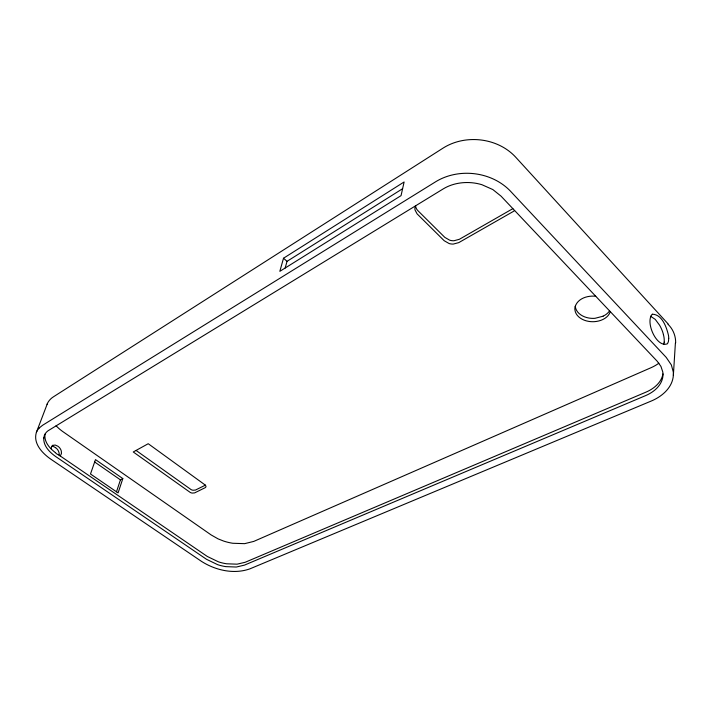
<?xml version="1.0" encoding="UTF-8"?>
<svg xmlns="http://www.w3.org/2000/svg" width="711" height="711" viewBox="0 0 711 711"><rect width="100%" height="100%" fill="white"/><g stroke="black" fill="none" stroke-linecap="round" stroke-linejoin="round"><path stroke-width="1.07" d="M668.731 338.356L668.464 341.253A9.056 8.523 -34.7 0 1 668.349 341.76L667.602 343.449A3.173 2.986 -34.7 0 1 667.3 343.831C656.457 348.052 644.939 321.656 652.289 314.226M47.05 404.452L36.385 432.395C32.866 443.628 42.678 453.618 51.183 459.43L201.622 561.459C215.611 570.338 233.892 574.541 249.854 568.871L650.974 401.155C661.737 396.756 672.437 387.824 673.353 375.47L675.406 342.933M664.181 342.151L664.225 341.689A24.05 22.725 -34 0 0 663.381 334.517M45.033 434.145C43.815 441.798 49.734 448.303 55.369 452.605M662.972 373.933C661.354 382.722 653.676 388.908 645.828 392.205L245.197 562.268L237.092 564.17L226.578 563.787A48.081 45.264 11.9 0 1 218.437 561.832L207.31 556.464L58.586 454.853A6.719 6.257 26.6 0 1 55.387 452.596M285.173 268.011L287.031 261.337L402.613 188.699M283.52 258.226L279.823 271.353L401.048 195.641L404.124 181.963L283.52 258.226L287.031 261.337M122.825 478.583L118.097 492.892L90.493 473.997L95.487 459.608L122.825 478.583L120.443 479.854L116.488 491.799M610.34 311.702C608.109 318.11 600.928 321.185 594.609 321.648A25.276 24.156 -37.2 0 1 588.246 321.301C582.22 320.252 575.519 316.253 574.879 309.614A9.536 9.119 -35.5 0 1 575.119 306.734C577.723 298.344 587.748 295.332 595.738 296.265M47.086 404.355L47.317 403.812M39.158 428.04L42.571 425.285L436.154 181.456C459.119 167.716 491.434 171.564 510.143 190.832L666.198 357.375L671.353 364.939L673.281 371.951A22.939 21.57 -31.5 0 1 673.353 375.47M512.862 208.643L459.386 239.287L453.929 240.753A13.722 13.491 -47.9 0 1 449.725 240.202L444.837 237.394L418.13 210.891A8.265 8.159 -59 0 1 415.562 205.79M52.898 445.362L55.2 445.042L57.884 446.224A8.336 7.75 26.6 0 1 61.306 451.112L61.457 453.414L60.639 455.298A3.662 3.404 26.4 0 1 60.053 455.858M205.39 485.151L148.226 443.717L133.259 451.974L190.352 492.51A6.399 6.035 16.5 0 0 192.228 493.078L194.601 492.901L204.955 487.799A1.786 1.689 15.7 0 0 205.994 486.395L205.39 485.151L195.436 490.066L193.063 490.243A6.372 6.008 16.6 0 1 191.188 489.675L136.068 450.436M603.132 316.199L594.965 318.315A25.178 24.067 -37.5 0 1 588.61 317.977C582.576 316.937 575.848 312.876 575.27 306.21M652.351 314.2C662.163 314.449 666.536 327.131 668.464 335.325A23.241 21.934 -34.3 0 1 668.74 338.276M650.503 316.191L655.258 319.39L659.586 325.211A42.829 40.571 -32.9 0 1 662.599 331.735L663.452 334.49M94.661 461.999L120.443 479.854M668.198 324.003L515.448 156.918C497.46 137.667 465.509 134.024 443.3 147.959L53.654 396.676A18.619 17.42 28.9 0 0 47.237 403.777M415.535 205.843A6.55 6.47 -57.9 0 0 415.046 207.274A6.612 6.532 -57.9 0 0 415.037 209.985L417.073 213.851L444.188 240.718L449.085 243.526A13.776 13.545 -46.9 0 0 453.298 244.077L458.764 242.62L512.942 211.674A9.794 9.527 -51.2 0 0 514.604 210.483M59.057 455.164A6.248 5.812 26.6 0 0 58.844 452.125A8.301 7.714 26.6 0 0 55.538 447.619M51.841 446.312A5.261 4.897 26.8 0 1 55.449 447.717M51.325 448.952A4.773 4.444 26.8 0 1 52.73 445.273M36.377 432.386A15.233 14.176 27.7 0 1 39.158 428.049M667.976 324.234A28.022 26.44 -34 0 1 675.663 342.924M658.884 363.205A40.785 38.59 -34.8 0 1 650.556 367.916L253.765 541.409L244.62 543.657L232.799 543.266A52.916 50.072 12.3 0 1 223.654 541.071L218.09 538.876L211.167 534.948L63.181 431.844A40.731 38.278 28.9 0 1 56.098 425.765M609.594 310.876A14.771 14.104 -36.6 0 1 603.097 316.111M664.163 342.151A9.732 9.172 -34.4 0 1 663.736 344.275M43.78 437.949C43.247 446.028 49.77 452.409 55.876 456.675L206.519 559.308L217.664 564.676A48.295 45.433 11.8 0 0 225.814 566.631L236.336 567.031L244.451 565.129L645.57 395.627C653.062 392.463 660.35 386.793 662.483 378.59A17.953 16.904 -31.3 0 0 662.776 371.924L660.928 366.387L657.266 361.304L501.051 196.156L492.839 189.561L481.845 184.682A52.418 51.405 -45.5 0 0 469.251 182.567C460.275 182.22 451.094 184.149 443.362 188.824L48.01 430.804A12.567 11.705 27.3 0 0 44.313 435.567L43.78 437.949"/></g></svg>
